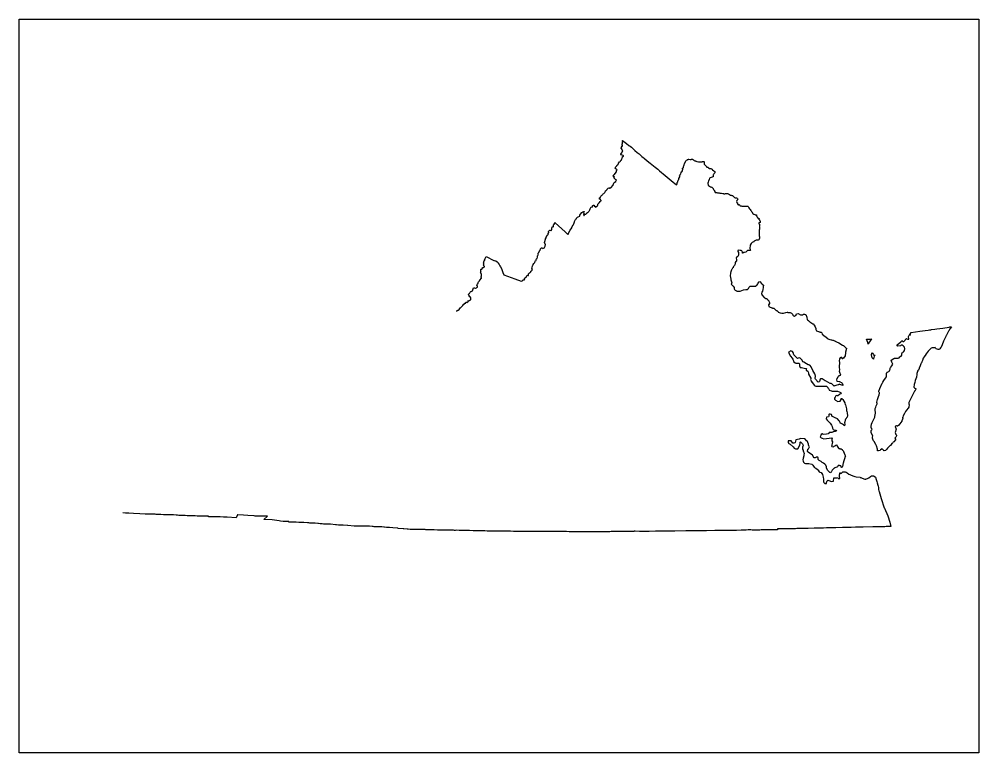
# Model space of a CAD drawing. Extents: x 0.1 to 10.9, y 0.1 to 8.4.
import ezdxf

# ---------------------------------------------------------------- set-up
doc = ezdxf.new("R2010")
doc.units = 0
doc.header["$MEASUREMENT"] = 0
doc.layers.add('STATE', color=7, linetype='CONTINUOUS')

# ---------------------------------------------------------------- blocks, each defined once
blk = doc.blocks.new('BLOCK_2')
at = {"layer": 'STATE'}
blk.add_lwpolyline([(0.093, 0.099), (0.093, 8.373), (10.92, 8.373), (10.92, 0.099), (0.093, 0.099)], dxfattribs=at)
at = {"layer": 'STATE', "color": 2}
for points in [[(5.027, 5.079), (5.033, 5.083), (5.033, 5.086), (5.033, 5.089), (5.037, 5.093), (5.04, 5.089), (5.047, 5.093), (5.057, 5.099), (5.063, 5.109), (5.063, 5.113), (5.063, 5.116), (5.07, 5.119), (5.073, 5.119), (5.08, 5.126), (5.097, 5.143), (5.107, 5.156), (5.113, 5.159), (5.12, 5.169), (5.123, 5.169), (5.13, 5.169), (5.133, 5.169), (5.133, 5.173), (5.133, 5.176), (5.133, 5.179), (5.137, 5.183), (5.143, 5.183), (5.15, 5.179), (5.153, 5.183), (5.157, 5.186), (5.157, 5.189), (5.157, 5.196), (5.16, 5.199), (5.167, 5.196), (5.173, 5.199), (5.177, 5.206), (5.187, 5.209), (5.19, 5.216), (5.187, 5.229), (5.18, 5.243), (5.177, 5.246), (5.173, 5.246), (5.17, 5.246), (5.17, 5.253), (5.17, 5.256), (5.167, 5.259), (5.163, 5.266), (5.163, 5.269), (5.167, 5.273), (5.17, 5.28), (5.177, 5.283), (5.177, 5.286), (5.18, 5.293), (5.19, 5.303), (5.193, 5.303), (5.2, 5.306), (5.207, 5.31), (5.213, 5.32), (5.217, 5.333), (5.217, 5.336), (5.22, 5.343), (5.227, 5.343), (5.23, 5.343), (5.243, 5.34), (5.247, 5.34), (5.253, 5.343), (5.257, 5.346), (5.26, 5.35), (5.263, 5.35), (5.263, 5.353), (5.263, 5.356), (5.263, 5.363), (5.263, 5.366), (5.26, 5.366), (5.257, 5.366), (5.257, 5.37), (5.26, 5.373), (5.26, 5.376), (5.26, 5.38), (5.263, 5.39), (5.27, 5.393), (5.273, 5.4), (5.273, 5.403), (5.277, 5.41), (5.28, 5.413), (5.28, 5.416), (5.287, 5.423), (5.287, 5.426), (5.29, 5.43), (5.31, 5.453), (5.31, 5.456), (5.307, 5.46), (5.307, 5.463), (5.307, 5.466), (5.31, 5.47), (5.307, 5.476), (5.31, 5.483), (5.31, 5.493), (5.31, 5.496), (5.307, 5.503), (5.307, 5.506), (5.303, 5.51), (5.3, 5.513), (5.297, 5.52), (5.3, 5.52), (5.303, 5.523), (5.303, 5.526), (5.307, 5.53), (5.303, 5.53), (5.3, 5.536), (5.3, 5.54), (5.303, 5.55), (5.307, 5.553), (5.313, 5.553), (5.317, 5.56), (5.32, 5.563), (5.32, 5.57), (5.32, 5.573), (5.33, 5.573), (5.333, 5.57), (5.333, 5.573), (5.337, 5.576), (5.34, 5.58), (5.343, 5.58), (5.343, 5.586), (5.337, 5.593), (5.333, 5.6), (5.33, 5.6), (5.337, 5.61), (5.337, 5.616), (5.333, 5.623), (5.337, 5.633), (5.34, 5.65), (5.343, 5.65), (5.347, 5.653), (5.347, 5.656), (5.343, 5.66), (5.347, 5.666), (5.35, 5.666), (5.35, 5.673), (5.36, 5.696), (5.45, 5.653), (5.457, 5.65), (5.47, 5.646), (5.487, 5.636), (5.49, 5.633), (5.493, 5.633), (5.497, 5.626), (5.497, 5.623), (5.497, 5.62), (5.51, 5.606), (5.517, 5.593), (5.523, 5.58), (5.537, 5.553), (5.537, 5.55), (5.55, 5.516), (5.563, 5.49), (5.687, 5.443), (5.757, 5.42), (5.77, 5.423), (5.773, 5.426), (5.777, 5.43), (5.78, 5.433), (5.783, 5.433), (5.787, 5.433), (5.79, 5.43), (5.793, 5.433), (5.797, 5.44), (5.793, 5.44), (5.793, 5.443), (5.793, 5.446), (5.793, 5.45), (5.803, 5.456), (5.803, 5.46), (5.81, 5.46), (5.813, 5.463), (5.817, 5.466), (5.817, 5.47), (5.817, 5.473), (5.827, 5.486), (5.833, 5.483), (5.84, 5.483), (5.84, 5.486), (5.84, 5.5), (5.843, 5.506), (5.85, 5.513), (5.853, 5.513), (5.86, 5.516), (5.863, 5.52), (5.867, 5.523), (5.867, 5.526), (5.867, 5.53), (5.867, 5.533), (5.873, 5.536), (5.877, 5.54), (5.88, 5.543), (5.88, 5.546), (5.88, 5.553), (5.883, 5.556), (5.877, 5.563), (5.883, 5.59), (5.89, 5.593), (5.893, 5.606), (5.9, 5.616), (5.903, 5.623), (5.91, 5.63), (5.913, 5.643), (5.92, 5.65), (5.92, 5.653), (5.923, 5.653), (5.927, 5.653), (5.927, 5.656), (5.927, 5.66), (5.927, 5.663), (5.93, 5.67), (5.937, 5.676), (5.94, 5.69), (5.94, 5.693), (5.94, 5.703), (5.947, 5.713), (5.943, 5.716), (5.947, 5.72), (5.95, 5.733), (5.957, 5.74), (5.96, 5.753), (5.963, 5.76), (5.967, 5.76), (5.967, 5.763), (5.967, 5.766), (5.97, 5.77), (5.97, 5.773), (5.973, 5.78), (5.973, 5.783), (5.977, 5.786), (5.983, 5.793), (5.987, 5.793), (5.997, 5.793), (6.003, 5.786), (6.02, 5.793), (6.02, 5.796), (6.02, 5.8), (6.023, 5.806), (6.027, 5.813), (6.03, 5.833), (6.03, 5.836), (6.027, 5.836), (6.023, 5.843), (6.02, 5.853), (6.02, 5.856), (6.027, 5.876), (6.027, 5.883), (6.03, 5.89), (6.033, 5.896), (6.037, 5.906), (6.04, 5.913), (6.043, 5.916), (6.043, 5.92), (6.043, 5.923), (6.053, 5.936), (6.057, 5.94), (6.063, 5.943), (6.063, 5.946), (6.063, 5.953), (6.063, 5.96), (6.067, 5.963), (6.07, 5.963), (6.07, 5.97), (6.07, 5.973), (6.067, 5.973), (6.063, 5.976), (6.067, 5.983), (6.073, 5.99), (6.077, 5.993), (6.09, 5.99), (6.097, 5.99), (6.103, 6), (6.103, 6.006), (6.103, 6.01), (6.103, 6.016), (6.107, 6.03), (6.11, 6.033), (6.117, 6.033), (6.12, 6.036), (6.123, 6.04), (6.123, 6.043), (6.123, 6.05), (6.127, 6.06), (6.133, 6.063), (6.133, 6.066), (6.13, 6.073), (6.133, 6.073), (6.137, 6.076), (6.137, 6.08), (6.14, 6.076), (6.253, 5.976), (6.283, 5.946), (6.29, 5.953), (6.29, 5.96), (6.31, 5.993), (6.327, 6.02), (6.33, 6.023), (6.333, 6.036), (6.343, 6.05), (6.35, 6.066), (6.353, 6.076), (6.357, 6.086), (6.36, 6.09), (6.36, 6.093), (6.37, 6.113), (6.377, 6.12), (6.38, 6.123), (6.38, 6.13), (6.383, 6.133), (6.393, 6.14), (6.4, 6.143), (6.417, 6.153), (6.417, 6.156), (6.42, 6.163), (6.427, 6.176), (6.44, 6.193), (6.453, 6.2), (6.457, 6.2), (6.46, 6.2), (6.463, 6.203), (6.467, 6.206), (6.463, 6.193), (6.46, 6.19), (6.463, 6.186), (6.463, 6.183), (6.46, 6.166), (6.463, 6.163), (6.463, 6.16), (6.467, 6.16), (6.467, 6.163), (6.47, 6.163), (6.47, 6.166), (6.48, 6.176), (6.487, 6.176), (6.497, 6.186), (6.497, 6.19), (6.5, 6.19), (6.507, 6.193), (6.507, 6.19), (6.513, 6.196), (6.52, 6.203), (6.523, 6.213), (6.527, 6.216), (6.53, 6.223), (6.533, 6.223), (6.537, 6.233), (6.54, 6.243), (6.547, 6.256), (6.557, 6.253), (6.563, 6.266), (6.563, 6.27), (6.567, 6.273), (6.57, 6.273), (6.57, 6.276), (6.573, 6.276), (6.58, 6.276), (6.58, 6.27), (6.58, 6.263), (6.587, 6.266), (6.59, 6.266), (6.593, 6.256), (6.6, 6.25), (6.6, 6.253), (6.603, 6.256), (6.607, 6.26), (6.61, 6.26), (6.617, 6.27), (6.623, 6.28), (6.623, 6.286), (6.627, 6.29), (6.637, 6.303), (6.637, 6.306), (6.64, 6.306), (6.647, 6.316), (6.65, 6.32), (6.657, 6.326), (6.66, 6.326), (6.66, 6.33), (6.653, 6.336), (6.65, 6.34), (6.647, 6.343), (6.643, 6.343), (6.637, 6.353), (6.65, 6.366), (6.653, 6.37), (6.657, 6.376), (6.663, 6.386), (6.667, 6.386), (6.67, 6.39), (6.673, 6.396), (6.683, 6.403), (6.69, 6.406), (6.693, 6.41), (6.7, 6.42), (6.703, 6.423), (6.7, 6.426), (6.707, 6.433), (6.71, 6.436), (6.717, 6.44), (6.727, 6.453), (6.727, 6.456), (6.74, 6.466), (6.747, 6.47), (6.75, 6.466), (6.753, 6.466), (6.757, 6.47), (6.76, 6.473), (6.767, 6.473), (6.793, 6.503), (6.793, 6.506), (6.797, 6.516), (6.807, 6.533), (6.823, 6.543), (6.823, 6.546), (6.827, 6.55), (6.833, 6.556), (6.83, 6.56), (6.823, 6.563), (6.807, 6.58), (6.803, 6.586), (6.81, 6.593), (6.81, 6.596), (6.803, 6.6), (6.797, 6.6), (6.793, 6.603), (6.793, 6.606), (6.8, 6.613), (6.803, 6.613), (6.803, 6.616), (6.807, 6.62), (6.81, 6.623), (6.817, 6.633), (6.833, 6.653), (6.833, 6.663), (6.833, 6.666), (6.84, 6.673), (6.827, 6.683), (6.82, 6.69), (6.817, 6.69), (6.817, 6.693), (6.82, 6.7), (6.82, 6.703), (6.837, 6.72), (6.837, 6.723), (6.84, 6.726), (6.847, 6.73), (6.847, 6.733), (6.85, 6.733), (6.85, 6.74), (6.853, 6.743), (6.853, 6.746), (6.853, 6.75), (6.867, 6.763), (6.87, 6.766), (6.877, 6.773), (6.88, 6.783), (6.883, 6.783), (6.887, 6.783), (6.887, 6.786), (6.9, 6.816), (6.903, 6.82), (6.9, 6.82), (6.9, 6.823), (6.903, 6.826), (6.907, 6.826), (6.91, 6.83), (6.91, 6.833), (6.907, 6.836), (6.897, 6.84), (6.89, 6.843), (6.883, 6.843), (6.877, 6.846), (6.883, 6.85), (6.89, 6.863), (6.903, 6.89), (6.897, 6.896), (6.897, 6.903), (6.887, 6.913), (6.883, 6.92), (6.887, 6.926), (6.89, 6.93), (6.897, 6.94), (6.9, 6.943), (6.9, 6.95), (6.9, 6.953), (6.893, 6.963), (6.9, 6.97), (6.9, 6.973), (6.9, 6.976), (6.9, 6.98), (6.9, 6.983), (6.9, 6.986), (6.903, 6.996), (6.897, 7), (6.9, 7.006), (6.947, 6.97), (6.97, 6.95), (6.987, 6.94), (7, 6.93), (7.04, 6.893), (7.067, 6.87), (7.087, 6.853), (7.107, 6.836), (7.12, 6.823), (7.133, 6.813), (7.143, 6.806), (7.147, 6.803), (7.18, 6.776), (7.213, 6.75), (7.27, 6.703), (7.3, 6.68), (7.317, 6.663), (7.383, 6.61), (7.403, 6.593), (7.473, 6.536), (7.51, 6.506), (7.517, 6.516), (7.517, 6.523), (7.517, 6.526), (7.517, 6.53), (7.52, 6.536), (7.523, 6.54), (7.527, 6.556), (7.53, 6.56), (7.533, 6.56), (7.537, 6.566), (7.537, 6.57), (7.537, 6.576), (7.547, 6.596), (7.547, 6.6), (7.543, 6.606), (7.547, 6.61), (7.55, 6.616), (7.55, 6.623), (7.557, 6.63), (7.563, 6.646), (7.563, 6.65), (7.57, 6.653), (7.577, 6.663), (7.58, 6.683), (7.577, 6.683), (7.577, 6.693), (7.58, 6.693), (7.58, 6.696), (7.587, 6.696), (7.587, 6.7), (7.587, 6.703), (7.587, 6.706), (7.59, 6.713), (7.593, 6.72), (7.593, 6.723), (7.597, 6.726), (7.597, 6.73), (7.597, 6.733), (7.6, 6.743), (7.603, 6.753), (7.617, 6.78), (7.623, 6.783), (7.633, 6.786), (7.637, 6.79), (7.637, 6.793), (7.64, 6.79), (7.65, 6.793), (7.663, 6.79), (7.667, 6.79), (7.673, 6.79), (7.68, 6.796), (7.683, 6.796), (7.687, 6.796), (7.693, 6.793), (7.697, 6.786), (7.7, 6.786), (7.703, 6.783), (7.71, 6.78), (7.717, 6.776), (7.72, 6.776), (7.723, 6.776), (7.727, 6.773), (7.73, 6.773), (7.733, 6.773), (7.74, 6.77), (7.757, 6.766), (7.77, 6.766), (7.773, 6.766), (7.777, 6.766), (7.777, 6.763), (7.783, 6.763), (7.79, 6.763), (7.797, 6.766), (7.8, 6.77), (7.81, 6.77), (7.813, 6.77), (7.817, 6.77), (7.82, 6.766), (7.82, 6.763), (7.82, 6.753), (7.823, 6.74), (7.827, 6.736), (7.83, 6.73), (7.833, 6.726), (7.84, 6.72), (7.843, 6.716), (7.843, 6.713), (7.847, 6.71), (7.853, 6.706), (7.863, 6.703), (7.867, 6.7), (7.87, 6.7), (7.87, 6.696), (7.883, 6.69), (7.897, 6.69), (7.9, 6.69), (7.9, 6.686), (7.91, 6.683), (7.913, 6.68), (7.917, 6.676), (7.917, 6.673), (7.93, 6.663), (7.94, 6.656), (7.943, 6.653), (7.943, 6.65), (7.943, 6.646), (7.943, 6.643), (7.943, 6.64), (7.94, 6.64), (7.93, 6.63), (7.927, 6.623), (7.923, 6.616), (7.923, 6.603), (7.923, 6.596), (7.92, 6.596), (7.913, 6.59), (7.89, 6.583), (7.883, 6.58), (7.877, 6.566), (7.873, 6.553), (7.87, 6.553), (7.867, 6.533), (7.863, 6.53), (7.863, 6.526), (7.863, 6.516), (7.867, 6.51), (7.867, 6.503), (7.873, 6.493), (7.873, 6.49), (7.877, 6.49), (7.88, 6.49), (7.893, 6.483), (7.897, 6.483), (7.903, 6.48), (7.907, 6.48), (7.913, 6.476), (7.917, 6.47), (7.92, 6.47), (7.923, 6.463), (7.923, 6.46), (7.927, 6.456), (7.927, 6.453), (7.93, 6.45), (7.933, 6.44), (7.94, 6.43), (7.94, 6.426), (7.943, 6.423), (7.947, 6.423), (7.947, 6.42), (7.953, 6.42), (7.963, 6.42), (7.97, 6.416), (7.973, 6.416), (7.98, 6.413), (7.987, 6.413), (7.99, 6.413), (7.997, 6.41), (8.01, 6.41), (8.017, 6.41), (8.033, 6.406), (8.037, 6.406), (8.04, 6.406), (8.043, 6.403), (8.053, 6.403), (8.063, 6.406), (8.073, 6.406), (8.083, 6.406), (8.087, 6.406), (8.09, 6.406), (8.093, 6.403), (8.1, 6.4), (8.103, 6.4), (8.103, 6.396), (8.107, 6.396), (8.117, 6.39), (8.12, 6.39), (8.127, 6.39), (8.133, 6.386), (8.14, 6.383), (8.153, 6.373), (8.163, 6.363), (8.173, 6.36), (8.18, 6.36), (8.183, 6.36), (8.187, 6.36), (8.193, 6.353), (8.197, 6.35), (8.2, 6.343), (8.197, 6.34), (8.197, 6.336), (8.19, 6.33), (8.187, 6.316), (8.19, 6.306), (8.193, 6.303), (8.197, 6.303), (8.193, 6.293), (8.21, 6.276), (8.213, 6.283), (8.217, 6.283), (8.22, 6.28), (8.223, 6.273), (8.227, 6.27), (8.237, 6.27), (8.24, 6.266), (8.24, 6.27), (8.247, 6.266), (8.25, 6.266), (8.257, 6.263), (8.267, 6.266), (8.273, 6.266), (8.277, 6.266), (8.287, 6.266), (8.29, 6.266), (8.293, 6.266), (8.31, 6.263), (8.313, 6.263), (8.317, 6.26), (8.327, 6.246), (8.333, 6.236), (8.34, 6.226), (8.347, 6.216), (8.35, 6.213), (8.35, 6.21), (8.357, 6.203), (8.363, 6.196), (8.363, 6.193), (8.367, 6.19), (8.367, 6.183), (8.37, 6.183), (8.38, 6.173), (8.383, 6.173), (8.393, 6.17), (8.397, 6.166), (8.4, 6.166), (8.407, 6.166), (8.41, 6.166), (8.41, 6.163), (8.413, 6.153), (8.417, 6.15), (8.42, 6.136), (8.427, 6.136), (8.427, 6.133), (8.43, 6.13), (8.43, 6.126), (8.433, 6.123), (8.437, 6.123), (8.437, 6.126), (8.437, 6.13), (8.44, 6.126), (8.443, 6.123), (8.443, 6.116), (8.443, 6.113), (8.447, 6.11), (8.453, 6.093), (8.453, 6.08), (8.443, 6.076), (8.44, 6.076), (8.437, 6.073), (8.437, 6.066), (8.44, 6.066), (8.443, 6.066), (8.447, 6.063), (8.447, 6.06), (8.447, 6.046), (8.447, 6.043), (8.447, 6.04), (8.45, 6.036), (8.447, 6.03), (8.447, 6.023), (8.447, 6.02), (8.447, 6.016), (8.447, 6.01), (8.447, 6.003), (8.447, 6), (8.443, 5.996), (8.443, 5.99), (8.443, 5.976), (8.443, 5.97), (8.443, 5.966), (8.443, 5.953), (8.443, 5.943), (8.443, 5.936), (8.443, 5.933), (8.443, 5.93), (8.443, 5.926), (8.447, 5.923), (8.447, 5.91), (8.447, 5.906), (8.447, 5.9), (8.443, 5.896), (8.443, 5.893), (8.44, 5.886), (8.43, 5.88), (8.42, 5.88), (8.417, 5.88), (8.41, 5.88), (8.407, 5.88), (8.4, 5.876), (8.393, 5.873), (8.39, 5.87), (8.387, 5.87), (8.383, 5.866), (8.377, 5.86), (8.373, 5.86), (8.37, 5.86), (8.363, 5.853), (8.357, 5.846), (8.35, 5.843), (8.34, 5.823), (8.337, 5.786), (8.34, 5.78), (8.34, 5.773), (8.343, 5.763), (8.31, 5.766), (8.29, 5.746), (8.277, 5.743), (8.267, 5.74), (8.257, 5.736), (8.253, 5.736), (8.253, 5.746), (8.247, 5.76), (8.24, 5.766), (8.233, 5.766), (8.227, 5.766), (8.21, 5.77), (8.203, 5.763), (8.203, 5.753), (8.207, 5.74), (8.207, 5.726), (8.207, 5.723), (8.207, 5.71), (8.203, 5.696), (8.187, 5.686), (8.183, 5.683), (8.183, 5.68), (8.187, 5.66), (8.19, 5.656), (8.17, 5.63), (8.17, 5.62), (8.167, 5.603), (8.163, 5.596), (8.16, 5.593), (8.16, 5.59), (8.153, 5.583), (8.15, 5.576), (8.147, 5.57), (8.143, 5.57), (8.14, 5.566), (8.133, 5.55), (8.13, 5.546), (8.127, 5.536), (8.127, 5.533), (8.123, 5.526), (8.117, 5.51), (8.113, 5.48), (8.12, 5.46), (8.123, 5.44), (8.123, 5.433), (8.13, 5.41), (8.133, 5.403), (8.13, 5.393), (8.13, 5.39), (8.127, 5.383), (8.14, 5.37), (8.143, 5.37), (8.15, 5.363), (8.16, 5.346), (8.16, 5.333), (8.163, 5.326), (8.17, 5.316), (8.187, 5.31), (8.19, 5.306), (8.207, 5.306), (8.22, 5.306), (8.223, 5.306), (8.227, 5.306), (8.267, 5.32), (8.29, 5.323), (8.31, 5.326), (8.32, 5.336), (8.327, 5.346), (8.34, 5.363), (8.373, 5.363), (8.38, 5.363), (8.39, 5.363), (8.4, 5.363), (8.403, 5.363), (8.403, 5.366), (8.417, 5.373), (8.42, 5.376), (8.427, 5.39), (8.43, 5.396), (8.437, 5.406), (8.44, 5.41), (8.45, 5.413), (8.47, 5.393), (8.473, 5.393), (8.477, 5.386), (8.49, 5.373), (8.487, 5.356), (8.487, 5.346), (8.483, 5.323), (8.48, 5.306), (8.473, 5.293), (8.467, 5.28), (8.473, 5.269), (8.473, 5.266), (8.5, 5.236), (8.507, 5.229), (8.517, 5.223), (8.527, 5.223), (8.53, 5.219), (8.533, 5.216), (8.537, 5.213), (8.537, 5.209), (8.54, 5.209), (8.55, 5.196), (8.55, 5.193), (8.557, 5.176), (8.557, 5.166), (8.55, 5.156), (8.547, 5.156), (8.547, 5.153), (8.55, 5.133), (8.56, 5.129), (8.583, 5.116), (8.587, 5.116), (8.593, 5.113), (8.607, 5.113), (8.613, 5.109), (8.623, 5.099), (8.633, 5.089), (8.64, 5.086), (8.657, 5.073), (8.657, 5.069), (8.68, 5.063), (8.697, 5.059), (8.7, 5.059), (8.703, 5.059), (8.713, 5.059), (8.717, 5.059), (8.743, 5.066), (8.757, 5.069), (8.76, 5.069), (8.767, 5.066), (8.787, 5.066), (8.793, 5.066), (8.807, 5.059), (8.813, 5.049), (8.817, 5.046), (8.82, 5.036), (8.83, 5.029), (8.84, 5.023), (8.86, 5.039), (8.863, 5.049), (8.883, 5.053), (8.907, 5.039), (8.92, 5.039), (8.933, 5.039), (8.937, 5.046), (8.95, 5.046), (8.953, 5.046), (8.96, 5.043), (8.967, 5.043), (8.98, 5.013), (8.983, 4.983), (8.99, 4.979), (8.997, 4.976), (9.003, 4.969), (9.01, 4.963), (9.013, 4.959), (9.047, 4.939), (9.053, 4.936), (9.063, 4.923), (9.073, 4.903), (9.08, 4.883), (9.083, 4.873), (9.087, 4.859), (9.113, 4.849), (9.117, 4.846), (9.127, 4.846), (9.13, 4.843), (9.143, 4.843), (9.15, 4.836), (9.153, 4.819), (9.187, 4.793), (9.197, 4.786), (9.21, 4.773), (9.24, 4.759), (9.253, 4.756), (9.257, 4.756), (9.27, 4.753), (9.277, 4.753), (9.283, 4.749), (9.293, 4.746), (9.297, 4.746), (9.3, 4.743), (9.323, 4.729), (9.333, 4.726), (9.337, 4.723), (9.34, 4.723), (9.383, 4.696), (9.39, 4.693), (9.393, 4.693), (9.407, 4.679)], [(9.8, 4.156), (9.8, 4.159), (9.797, 4.163), (9.793, 4.169), (9.793, 4.176), (9.793, 4.179), (9.803, 4.206), (9.803, 4.209), (9.813, 4.233), (9.817, 4.243), (9.83, 4.269), (9.833, 4.273), (9.837, 4.279), (9.85, 4.299), (9.867, 4.326), (9.877, 4.339), (9.877, 4.349), (9.877, 4.369), (9.88, 4.376), (9.88, 4.379), (9.887, 4.389), (9.887, 4.393), (9.903, 4.399), (9.913, 4.406), (9.917, 4.419), (9.92, 4.426), (9.92, 4.436), (9.923, 4.446), (9.927, 4.449), (9.94, 4.463), (9.95, 4.483), (9.94, 4.503), (9.933, 4.526), (9.96, 4.546), (9.97, 4.549), (9.987, 4.549), (10.01, 4.549), (10.02, 4.553), (10.03, 4.566), (10.037, 4.569), (10.043, 4.573), (10.053, 4.583), (10.053, 4.599), (10.06, 4.616), (10.067, 4.619), (10.073, 4.626), (10.083, 4.636), (10.087, 4.656), (10.083, 4.673), (10.067, 4.689), (10.057, 4.696), (10.043, 4.696), (10.04, 4.693), (10.037, 4.689), (10.007, 4.686), (9.997, 4.689), (10, 4.699), (10.04, 4.736), (10.047, 4.743), (10.053, 4.749), (10.063, 4.739), (10.073, 4.739), (10.103, 4.773), (10.107, 4.769), (10.12, 4.763), (10.13, 4.766), (10.127, 4.796), (10.13, 4.803), (10.133, 4.809), (10.14, 4.816), (10.143, 4.813), (10.147, 4.813), (10.147, 4.809), (10.15, 4.813), (10.143, 4.823), (10.143, 4.826), (10.147, 4.829), (10.15, 4.829), (10.153, 4.833), (10.153, 4.839), (10.157, 4.839), (10.253, 4.853), (10.313, 4.863), (10.347, 4.866), (10.363, 4.869), (10.377, 4.869), (10.387, 4.873), (10.423, 4.876), (10.447, 4.879), (10.513, 4.889), (10.587, 4.899), (10.593, 4.903), (10.597, 4.903), (10.61, 4.903), (10.597, 4.883), (10.583, 4.859), (10.577, 4.853), (10.563, 4.826), (10.55, 4.803), (10.547, 4.799), (10.547, 4.796), (10.523, 4.743), (10.507, 4.699), (10.49, 4.666), (10.487, 4.666), (10.48, 4.656), (10.477, 4.653), (10.47, 4.646), (10.46, 4.646), (10.437, 4.656), (10.433, 4.663), (10.427, 4.669), (10.417, 4.666), (10.393, 4.666), (10.383, 4.663), (10.38, 4.659), (10.367, 4.649), (10.347, 4.629), (10.327, 4.599), (10.313, 4.579), (10.313, 4.576), (10.31, 4.576), (10.303, 4.566), (10.293, 4.549), (10.283, 4.523), (10.28, 4.516), (10.277, 4.509), (10.273, 4.499), (10.27, 4.493), (10.267, 4.486), (10.257, 4.463), (10.247, 4.436), (10.247, 4.433), (10.24, 4.416), (10.237, 4.416), (10.23, 4.403), (10.23, 4.399), (10.22, 4.376), (10.22, 4.373), (10.22, 4.369), (10.22, 4.366), (10.217, 4.336), (10.203, 4.299), (10.197, 4.276), (10.19, 4.253), (10.187, 4.223), (10.193, 4.216), (10.193, 4.213), (10.207, 4.209), (10.21, 4.209), (10.21, 4.199), (10.197, 4.179), (10.193, 4.176), (10.167, 4.126), (10.13, 4.049), (10.13, 4.043), (10.13, 4.029), (10.133, 4.026), (10.13, 3.999), (10.123, 3.986), (10.103, 3.963), (10.093, 3.949), (10.08, 3.926), (10.067, 3.899), (10.063, 3.886), (10.06, 3.879), (10.06, 3.876), (10.063, 3.876), (10.063, 3.873), (10.06, 3.863), (10.05, 3.843), (10.05, 3.839), (10.017, 3.796), (10.003, 3.783), (10, 3.783), (9.993, 3.786), (9.987, 3.786), (9.98, 3.783), (9.977, 3.779), (9.987, 3.749), (9.977, 3.713), (9.983, 3.689), (9.99, 3.683), (9.99, 3.676), (9.99, 3.673), (9.987, 3.666), (9.983, 3.659), (9.977, 3.653), (9.973, 3.646), (9.98, 3.636), (9.98, 3.629), (9.96, 3.606), (9.953, 3.603), (9.95, 3.596), (9.947, 3.593), (9.943, 3.589), (9.943, 3.586), (9.94, 3.586), (9.927, 3.569), (9.923, 3.566), (9.92, 3.566), (9.913, 3.559), (9.89, 3.536), (9.88, 3.519), (9.873, 3.516), (9.867, 3.509), (9.853, 3.503), (9.847, 3.503), (9.847, 3.509), (9.83, 3.529), (9.81, 3.516), (9.807, 3.509), (9.787, 3.506), (9.777, 3.506), (9.777, 3.523), (9.767, 3.563), (9.76, 3.576), (9.74, 3.609), (9.73, 3.619), (9.723, 3.636), (9.72, 3.649), (9.72, 3.656), (9.723, 3.676), (9.72, 3.679), (9.707, 3.713), (9.707, 3.716), (9.707, 3.723), (9.707, 3.726), (9.707, 3.729), (9.707, 3.733), (9.713, 3.743), (9.717, 3.749), (9.71, 3.756), (9.71, 3.759), (9.707, 3.763), (9.707, 3.779), (9.71, 3.806), (9.717, 3.826), (9.72, 3.833), (9.733, 3.856), (9.747, 3.883), (9.747, 3.893), (9.75, 3.909), (9.753, 3.929), (9.753, 3.933), (9.753, 3.936), (9.753, 3.939), (9.753, 3.943), (9.75, 3.953), (9.75, 3.983), (9.757, 3.999), (9.763, 4.013), (9.77, 4.026), (9.773, 4.033), (9.773, 4.039), (9.773, 4.043), (9.77, 4.046), (9.77, 4.053), (9.777, 4.083), (9.787, 4.116), (9.797, 4.136), (9.8, 4.156)], [(9.687, 4.766), (9.7, 4.766), (9.713, 4.766), (9.703, 4.756), (9.687, 4.736), (9.67, 4.706), (9.667, 4.726), (9.653, 4.763), (9.657, 4.763), (9.663, 4.763), (9.67, 4.763), (9.673, 4.763), (9.68, 4.763), (9.683, 4.766), (9.687, 4.766)], [(9.407, 4.679), (9.423, 4.663), (9.427, 4.663), (9.427, 4.659), (9.417, 4.619), (9.417, 4.609), (9.413, 4.576), (9.393, 4.549), (9.383, 4.543), (9.377, 4.543), (9.377, 4.546), (9.377, 4.553), (9.373, 4.553), (9.373, 4.559), (9.363, 4.559), (9.357, 4.553), (9.347, 4.543), (9.343, 4.516), (9.347, 4.509), (9.347, 4.506), (9.343, 4.449), (9.35, 4.419), (9.343, 4.403), (9.353, 4.379), (9.36, 4.366), (9.357, 4.356), (9.343, 4.349), (9.34, 4.349), (9.337, 4.343), (9.333, 4.343), (9.33, 4.336), (9.32, 4.319), (9.313, 4.306), (9.32, 4.289), (9.35, 4.286), (9.353, 4.286), (9.353, 4.283), (9.37, 4.276), (9.377, 4.269), (9.387, 4.249), (9.387, 4.243), (9.353, 4.253), (9.35, 4.256), (9.337, 4.249), (9.32, 4.246), (9.297, 4.239), (9.293, 4.239), (9.287, 4.236), (9.28, 4.243), (9.263, 4.259), (9.253, 4.266), (9.243, 4.263), (9.19, 4.296), (9.187, 4.296), (9.153, 4.316), (9.147, 4.316), (9.133, 4.316), (9.13, 4.313), (9.123, 4.286), (9.12, 4.283), (9.107, 4.279), (9.077, 4.313), (9.073, 4.319), (9.077, 4.346), (9.073, 4.366), (9.07, 4.373), (9.047, 4.409), (9.027, 4.453), (9.017, 4.469), (9.013, 4.469), (9.003, 4.476), (9, 4.473), (8.993, 4.476), (8.977, 4.486), (8.947, 4.503), (8.933, 4.509), (8.927, 4.526), (8.9, 4.553), (8.883, 4.549), (8.873, 4.546), (8.85, 4.569), (8.843, 4.576), (8.833, 4.589), (8.827, 4.613), (8.817, 4.626), (8.797, 4.633), (8.783, 4.623), (8.773, 4.616), (8.777, 4.606), (8.797, 4.573), (8.813, 4.549), (8.82, 4.539), (8.833, 4.509), (8.847, 4.496), (8.857, 4.493), (8.89, 4.493), (8.897, 4.486), (8.897, 4.479), (8.897, 4.476), (8.897, 4.469), (8.897, 4.463), (8.9, 4.453), (8.903, 4.446), (8.92, 4.443), (8.95, 4.439), (8.973, 4.433), (8.977, 4.429), (8.973, 4.423), (8.973, 4.413), (8.99, 4.403), (9, 4.389), (9.003, 4.386), (9, 4.379), (9, 4.369), (9.023, 4.323), (9.023, 4.316), (9.02, 4.309), (9.027, 4.296), (9.03, 4.286), (9.033, 4.286), (9.04, 4.276), (9.067, 4.243), (9.07, 4.239), (9.08, 4.236), (9.09, 4.233), (9.113, 4.233), (9.117, 4.233), (9.14, 4.236), (9.17, 4.236), (9.2, 4.236), (9.217, 4.219), (9.217, 4.216), (9.223, 4.206), (9.23, 4.193), (9.233, 4.189), (9.257, 4.183), (9.263, 4.179), (9.293, 4.179), (9.31, 4.179), (9.323, 4.176), (9.327, 4.176), (9.363, 4.163), (9.367, 4.159), (9.36, 4.149), (9.353, 4.143), (9.35, 4.139), (9.33, 4.126), (9.327, 4.126), (9.317, 4.129), (9.307, 4.126), (9.3, 4.109), (9.293, 4.099), (9.293, 4.089), (9.303, 4.076), (9.33, 4.063), (9.347, 4.066), (9.357, 4.066), (9.367, 4.083), (9.37, 4.089), (9.367, 4.089), (9.367, 4.096), (9.373, 4.096), (9.38, 4.093), (9.387, 4.083), (9.407, 4.046), (9.407, 4.043), (9.413, 4.029), (9.417, 4.023), (9.423, 3.993), (9.427, 3.979), (9.427, 3.976), (9.427, 3.956), (9.43, 3.953), (9.433, 3.929), (9.437, 3.903), (9.433, 3.886), (9.433, 3.883), (9.427, 3.876), (9.423, 3.869), (9.42, 3.863), (9.417, 3.863), (9.413, 3.856), (9.407, 3.829), (9.403, 3.823), (9.407, 3.803), (9.403, 3.786), (9.397, 3.793), (9.393, 3.799), (9.383, 3.806), (9.367, 3.813), (9.36, 3.813), (9.357, 3.826), (9.347, 3.839), (9.343, 3.843), (9.327, 3.866), (9.317, 3.869), (9.307, 3.873), (9.29, 3.879), (9.263, 3.896), (9.263, 3.899), (9.26, 3.903), (9.257, 3.913), (9.257, 3.916), (9.253, 3.916), (9.243, 3.919), (9.23, 3.919), (9.227, 3.913), (9.227, 3.896), (9.223, 3.889), (9.203, 3.886), (9.197, 3.869), (9.197, 3.866), (9.21, 3.849), (9.243, 3.816), (9.257, 3.796), (9.267, 3.779), (9.27, 3.759), (9.277, 3.746), (9.29, 3.736), (9.31, 3.736), (9.313, 3.729), (9.3, 3.723), (9.283, 3.719), (9.277, 3.719), (9.263, 3.713), (9.233, 3.713), (9.227, 3.699), (9.22, 3.696), (9.2, 3.693), (9.163, 3.689), (9.157, 3.696), (9.153, 3.696), (9.14, 3.689), (9.137, 3.676), (9.13, 3.663), (9.14, 3.653), (9.153, 3.646), (9.17, 3.639), (9.263, 3.653), (9.267, 3.649), (9.263, 3.636), (9.263, 3.633), (9.26, 3.623), (9.26, 3.616), (9.27, 3.606), (9.267, 3.586), (9.263, 3.573), (9.26, 3.563), (9.257, 3.556), (9.263, 3.553), (9.267, 3.553), (9.28, 3.549), (9.283, 3.553), (9.287, 3.556), (9.297, 3.563), (9.307, 3.569), (9.317, 3.573), (9.32, 3.573), (9.32, 3.569), (9.323, 3.566), (9.327, 3.566), (9.323, 3.563), (9.323, 3.556), (9.33, 3.546), (9.337, 3.533), (9.343, 3.529), (9.35, 3.533), (9.35, 3.529), (9.353, 3.529), (9.367, 3.526), (9.377, 3.519), (9.38, 3.516), (9.387, 3.509), (9.39, 3.509), (9.393, 3.496), (9.41, 3.459), (9.417, 3.446), (9.413, 3.439), (9.403, 3.413), (9.393, 3.379), (9.393, 3.373), (9.39, 3.369), (9.383, 3.329), (9.38, 3.319), (9.37, 3.316), (9.367, 3.319), (9.367, 3.329), (9.363, 3.336), (9.36, 3.336), (9.357, 3.336), (9.347, 3.339), (9.333, 3.339), (9.327, 3.326), (9.317, 3.319), (9.297, 3.313), (9.293, 3.313), (9.29, 3.309), (9.283, 3.306), (9.277, 3.299), (9.267, 3.286), (9.257, 3.273), (9.253, 3.269), (9.253, 3.266), (9.25, 3.256), (9.24, 3.259), (9.23, 3.269), (9.223, 3.276), (9.217, 3.283), (9.2, 3.309), (9.2, 3.319), (9.203, 3.319), (9.203, 3.323), (9.203, 3.326), (9.193, 3.343), (9.183, 3.353), (9.167, 3.366), (9.153, 3.373), (9.143, 3.383), (9.127, 3.393), (9.117, 3.396), (9.107, 3.406), (9.107, 3.413), (9.107, 3.416), (9.107, 3.429), (9.103, 3.429), (9.097, 3.436), (9.093, 3.436), (9.087, 3.433), (9.073, 3.426), (9.06, 3.426), (9.057, 3.429), (9.043, 3.456), (8.993, 3.489), (8.987, 3.499), (8.99, 3.523), (8.997, 3.526), (9.01, 3.549), (9.007, 3.559), (9.003, 3.559), (8.997, 3.573), (8.997, 3.579), (8.99, 3.599), (8.987, 3.609), (8.977, 3.619), (8.963, 3.633), (8.953, 3.639), (8.907, 3.643), (8.9, 3.639), (8.893, 3.636), (8.857, 3.629), (8.853, 3.613), (8.847, 3.599), (8.843, 3.596), (8.833, 3.593), (8.823, 3.593), (8.803, 3.616), (8.797, 3.619), (8.783, 3.616), (8.77, 3.616), (8.77, 3.609), (8.77, 3.603), (8.773, 3.593), (8.777, 3.589), (8.79, 3.579), (8.827, 3.549), (8.837, 3.533), (8.85, 3.526), (8.857, 3.526), (8.86, 3.526), (8.877, 3.529), (8.9, 3.569), (8.903, 3.586), (8.903, 3.603), (8.91, 3.606), (8.93, 3.583), (8.937, 3.569), (8.937, 3.566), (8.933, 3.559), (8.93, 3.546), (8.93, 3.523), (8.93, 3.519), (8.937, 3.516), (8.94, 3.503), (8.95, 3.473), (8.947, 3.459), (8.947, 3.453), (8.947, 3.449), (8.937, 3.423), (8.933, 3.403), (8.937, 3.389), (8.943, 3.376), (8.947, 3.373), (8.953, 3.366), (8.963, 3.363), (9.003, 3.363), (9.037, 3.353), (9.047, 3.343), (9.063, 3.319), (9.067, 3.316), (9.08, 3.309), (9.113, 3.286), (9.113, 3.283), (9.113, 3.279), (9.117, 3.269), (9.127, 3.263), (9.143, 3.259), (9.157, 3.239), (9.163, 3.206), (9.167, 3.186), (9.167, 3.163), (9.167, 3.156), (9.17, 3.149), (9.183, 3.136), (9.2, 3.136), (9.203, 3.143), (9.2, 3.149), (9.21, 3.166), (9.217, 3.172), (9.227, 3.169), (9.257, 3.159), (9.28, 3.163), (9.283, 3.199), (9.32, 3.199), (9.33, 3.203), (9.333, 3.193), (9.347, 3.193), (9.353, 3.193), (9.35, 3.223), (9.353, 3.256), (9.357, 3.256), (9.367, 3.249), (9.387, 3.266), (9.387, 3.269), (9.403, 3.269), (9.413, 3.266), (9.423, 3.263), (9.433, 3.256), (9.453, 3.243), (9.463, 3.236), (9.473, 3.233), (9.48, 3.229), (9.49, 3.226), (9.5, 3.223), (9.51, 3.219), (9.52, 3.216), (9.537, 3.213), (9.58, 3.206), (9.583, 3.203), (9.59, 3.203), (9.603, 3.196), (9.633, 3.186), (9.64, 3.186), (9.643, 3.186), (9.647, 3.186), (9.65, 3.189), (9.653, 3.189), (9.663, 3.193), (9.68, 3.199), (9.697, 3.216), (9.71, 3.223), (9.733, 3.223), (9.74, 3.219), (9.753, 3.209), (9.757, 3.199), (9.76, 3.193), (9.77, 3.159), (9.773, 3.143), (9.78, 3.116), (9.783, 3.106), (9.787, 3.093), (9.787, 3.089), (9.79, 3.069), (9.793, 3.052), (9.797, 3.046), (9.817, 2.966), (9.853, 2.862), (9.857, 2.859), (9.893, 2.772), (9.917, 2.702), (9.927, 2.652), (9.91, 2.652), (9.903, 2.652), (9.897, 2.652), (9.893, 2.652), (9.887, 2.652), (9.883, 2.652), (9.88, 2.652), (9.877, 2.652), (9.873, 2.652), (9.86, 2.649), (9.823, 2.649), (9.82, 2.649), (9.817, 2.649), (9.733, 2.646), (9.723, 2.646), (9.617, 2.642), (9.58, 2.642), (9.53, 2.642), (9.48, 2.639), (9.383, 2.639), (9.307, 2.636), (9.293, 2.636), (9.2, 2.636), (9.167, 2.632), (9.107, 2.632), (9.063, 2.632), (8.993, 2.629), (8.95, 2.629), (8.893, 2.629), (8.867, 2.629), (8.853, 2.626), (8.847, 2.626), (8.813, 2.626), (8.783, 2.626), (8.673, 2.626), (8.65, 2.626), (8.65, 2.622), (8.65, 2.616), (8.65, 2.612), (8.643, 2.612), (8.533, 2.612), (8.463, 2.612), (8.45, 2.609), (8.433, 2.609), (8.427, 2.609), (8.423, 2.609), (8.397, 2.609), (8.363, 2.609), (8.347, 2.612), (8.34, 2.612), (8.317, 2.612), (8.297, 2.609), (8.273, 2.609), (8.24, 2.609), (8.187, 2.606), (8.163, 2.606), (8.093, 2.606), (8.043, 2.606), (7.97, 2.606), (7.943, 2.606), (7.94, 2.606), (7.847, 2.602), (7.837, 2.602), (7.833, 2.602), (7.82, 2.602), (7.763, 2.602), (7.73, 2.602), (7.647, 2.602), (7.633, 2.602), (7.617, 2.602), (7.613, 2.602), (7.49, 2.599), (7.483, 2.599), (7.473, 2.599), (7.467, 2.599), (7.453, 2.599), (7.283, 2.599), (7.273, 2.599), (7.2, 2.596), (7.19, 2.596), (7.173, 2.596), (7.167, 2.596), (7.09, 2.596), (7.043, 2.599), (7.03, 2.599), (7.03, 2.596), (7.007, 2.596), (6.95, 2.596), (6.937, 2.596), (6.863, 2.596), (6.8, 2.596), (6.793, 2.596), (6.773, 2.596), (6.757, 2.592), (6.75, 2.592), (6.743, 2.592), (6.71, 2.592), (6.683, 2.592), (6.68, 2.592), (6.673, 2.592), (6.603, 2.592), (6.593, 2.592), (6.573, 2.592), (6.567, 2.592), (6.537, 2.592), (6.533, 2.592), (6.523, 2.592), (6.513, 2.592), (6.437, 2.592), (6.407, 2.592), (6.397, 2.592), (6.387, 2.592), (6.373, 2.592), (6.36, 2.592), (6.297, 2.592), (6.267, 2.596), (6.23, 2.596), (6.217, 2.596), (6.213, 2.596), (6.21, 2.596), (6.183, 2.596), (6.157, 2.596), (6.153, 2.596), (6.147, 2.596), (6.137, 2.596), (6.043, 2.596), (5.96, 2.596), (5.943, 2.596), (5.883, 2.596), (5.86, 2.596), (5.857, 2.596), (5.853, 2.596), (5.847, 2.596), (5.807, 2.596), (5.79, 2.596), (5.693, 2.596), (5.67, 2.596), (5.637, 2.599), (5.623, 2.599), (5.577, 2.599), (5.57, 2.599), (5.547, 2.599), (5.543, 2.599), (5.54, 2.599), (5.507, 2.599), (5.49, 2.599), (5.48, 2.599), (5.477, 2.599), (5.377, 2.599), (5.373, 2.599), (5.347, 2.602), (5.3, 2.602), (5.24, 2.602), (5.22, 2.602), (5.217, 2.602), (5.173, 2.606), (5.167, 2.606), (5.16, 2.606), (5.127, 2.606), (5.103, 2.606), (5.09, 2.606), (5.087, 2.606), (5.057, 2.606), (5.03, 2.609), (5.017, 2.606), (5.01, 2.606), (5.003, 2.606), (4.993, 2.609), (4.933, 2.609), (4.91, 2.609), (4.903, 2.609), (4.86, 2.609), (4.83, 2.609), (4.813, 2.609), (4.777, 2.612), (4.77, 2.612), (4.747, 2.612), (4.687, 2.612), (4.683, 2.612), (4.673, 2.616), (4.67, 2.616), (4.66, 2.616), (4.62, 2.616), (4.617, 2.616), (4.537, 2.619), (4.533, 2.619), (4.503, 2.619), (4.483, 2.622), (4.47, 2.622), (4.433, 2.626), (4.427, 2.626), (4.37, 2.629), (4.367, 2.632), (4.36, 2.632), (4.31, 2.636), (4.27, 2.639), (4.237, 2.639), (4.213, 2.642), (4.207, 2.642), (4.183, 2.646), (4.15, 2.646), (4.133, 2.649), (4.123, 2.649), (4.1, 2.649), (4.087, 2.652), (4.077, 2.652), (4.047, 2.656), (4.043, 2.656), (4.037, 2.656), (4.007, 2.656), (3.987, 2.656), (3.953, 2.656), (3.93, 2.656), (3.927, 2.656), (3.92, 2.656), (3.917, 2.656), (3.913, 2.656), (3.893, 2.656), (3.877, 2.656), (3.873, 2.656), (3.8, 2.662), (3.797, 2.662), (3.747, 2.666), (3.743, 2.666), (3.703, 2.666), (3.697, 2.666), (3.673, 2.669), (3.663, 2.669), (3.607, 2.676), (3.603, 2.676), (3.593, 2.676), (3.577, 2.676), (3.553, 2.679), (3.543, 2.679), (3.527, 2.679), (3.513, 2.682), (3.51, 2.682), (3.503, 2.682), (3.497, 2.682), (3.493, 2.682), (3.49, 2.682), (3.47, 2.686), (3.463, 2.686), (3.433, 2.689), (3.43, 2.689), (3.413, 2.689), (3.41, 2.689), (3.373, 2.689), (3.363, 2.692), (3.36, 2.692), (3.347, 2.692), (3.303, 2.696), (3.283, 2.696), (3.247, 2.696), (3.22, 2.699), (3.14, 2.702), (3.137, 2.702), (3.137, 2.706), (3.12, 2.706), (3.097, 2.709), (3.083, 2.709), (3.073, 2.709), (3.07, 2.709), (3.043, 2.712), (3.027, 2.716), (2.947, 2.726), (2.853, 2.729), (2.893, 2.766), (2.783, 2.769), (2.767, 2.769), (2.76, 2.769), (2.757, 2.769), (2.743, 2.772), (2.673, 2.776), (2.623, 2.779), (2.56, 2.782), (2.557, 2.782), (2.543, 2.749), (2.44, 2.756), (2.397, 2.756), (2.36, 2.759), (2.347, 2.759), (2.337, 2.759), (2.307, 2.759), (2.283, 2.762), (2.28, 2.762), (2.27, 2.762), (2.267, 2.762), (2.26, 2.762), (2.25, 2.762), (2.247, 2.762), (2.243, 2.762), (2.233, 2.762), (2.23, 2.762), (2.23, 2.766), (2.22, 2.766), (2.21, 2.766), (2.207, 2.766), (2.193, 2.766), (2.19, 2.766), (2.187, 2.766), (2.177, 2.766), (2.167, 2.769), (2.143, 2.769), (2.13, 2.769), (2.103, 2.769), (2.1, 2.769), (2.077, 2.772), (1.993, 2.772), (1.987, 2.772), (1.967, 2.776), (1.957, 2.776), (1.897, 2.776), (1.893, 2.776), (1.88, 2.779), (1.873, 2.779), (1.87, 2.779), (1.863, 2.779), (1.833, 2.782), (1.8, 2.782), (1.793, 2.782), (1.787, 2.782), (1.78, 2.782), (1.767, 2.782), (1.747, 2.782), (1.74, 2.782), (1.72, 2.782), (1.693, 2.786), (1.67, 2.786), (1.667, 2.786), (1.637, 2.786), (1.627, 2.789), (1.617, 2.789), (1.61, 2.789), (1.587, 2.789), (1.513, 2.792), (1.453, 2.796), (1.383, 2.799), (1.33, 2.802), (1.293, 2.802), (1.263, 2.806)], [(9.743, 4.589), (9.747, 4.579), (9.74, 4.573), (9.733, 4.543), (9.73, 4.539), (9.717, 4.553), (9.71, 4.586), (9.713, 4.606), (9.717, 4.609), (9.72, 4.606), (9.727, 4.596), (9.733, 4.589), (9.743, 4.589)]]:
    blk.add_lwpolyline(points, dxfattribs=at)

msp = doc.modelspace()

# ---------------------------------------------------------------- block references
at = {"layer": 'STATE'}
msp.add_blockref('BLOCK_2', (0, 0), dxfattribs=at)

doc.saveas('drawing.dxf')
